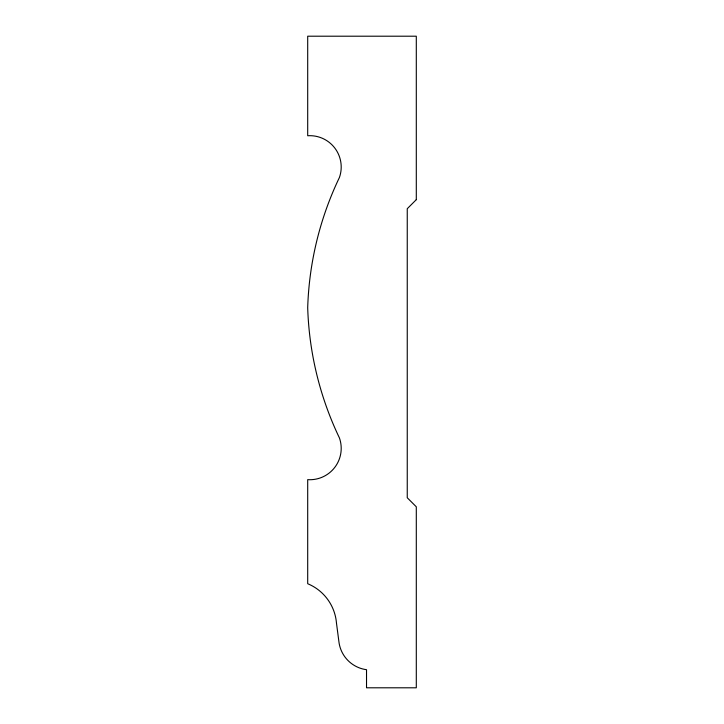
<?xml version="1.0" encoding="UTF-8"?>
<svg xmlns="http://www.w3.org/2000/svg" width="724" height="724" viewBox="0 0 724 724"><rect width="100%" height="100%" fill="white"/><g stroke="black" fill="none" stroke-linecap="round" stroke-linejoin="round"><path stroke-width="1.09" d="M416.3 199.661L407.25 208.711L407.25 497.75L416.3 506.8L416.3 687.8L366.525 687.8L366.525 669.7A32.046 32.046 0 0 1 338.886 641.527L336.479 623.138A46.752 46.752 0 0 0 307.7 583.725L307.7 479.65A31.367 31.367 0 0 0 339.411 437.893A324.406 324.406 0 0 1 307.7 307.7A324.406 324.406 0 0 1 339.411 177.507A31.367 31.367 0 0 0 307.7 135.75L307.7 36.2L416.3 36.2L416.3 199.661"/></g></svg>
